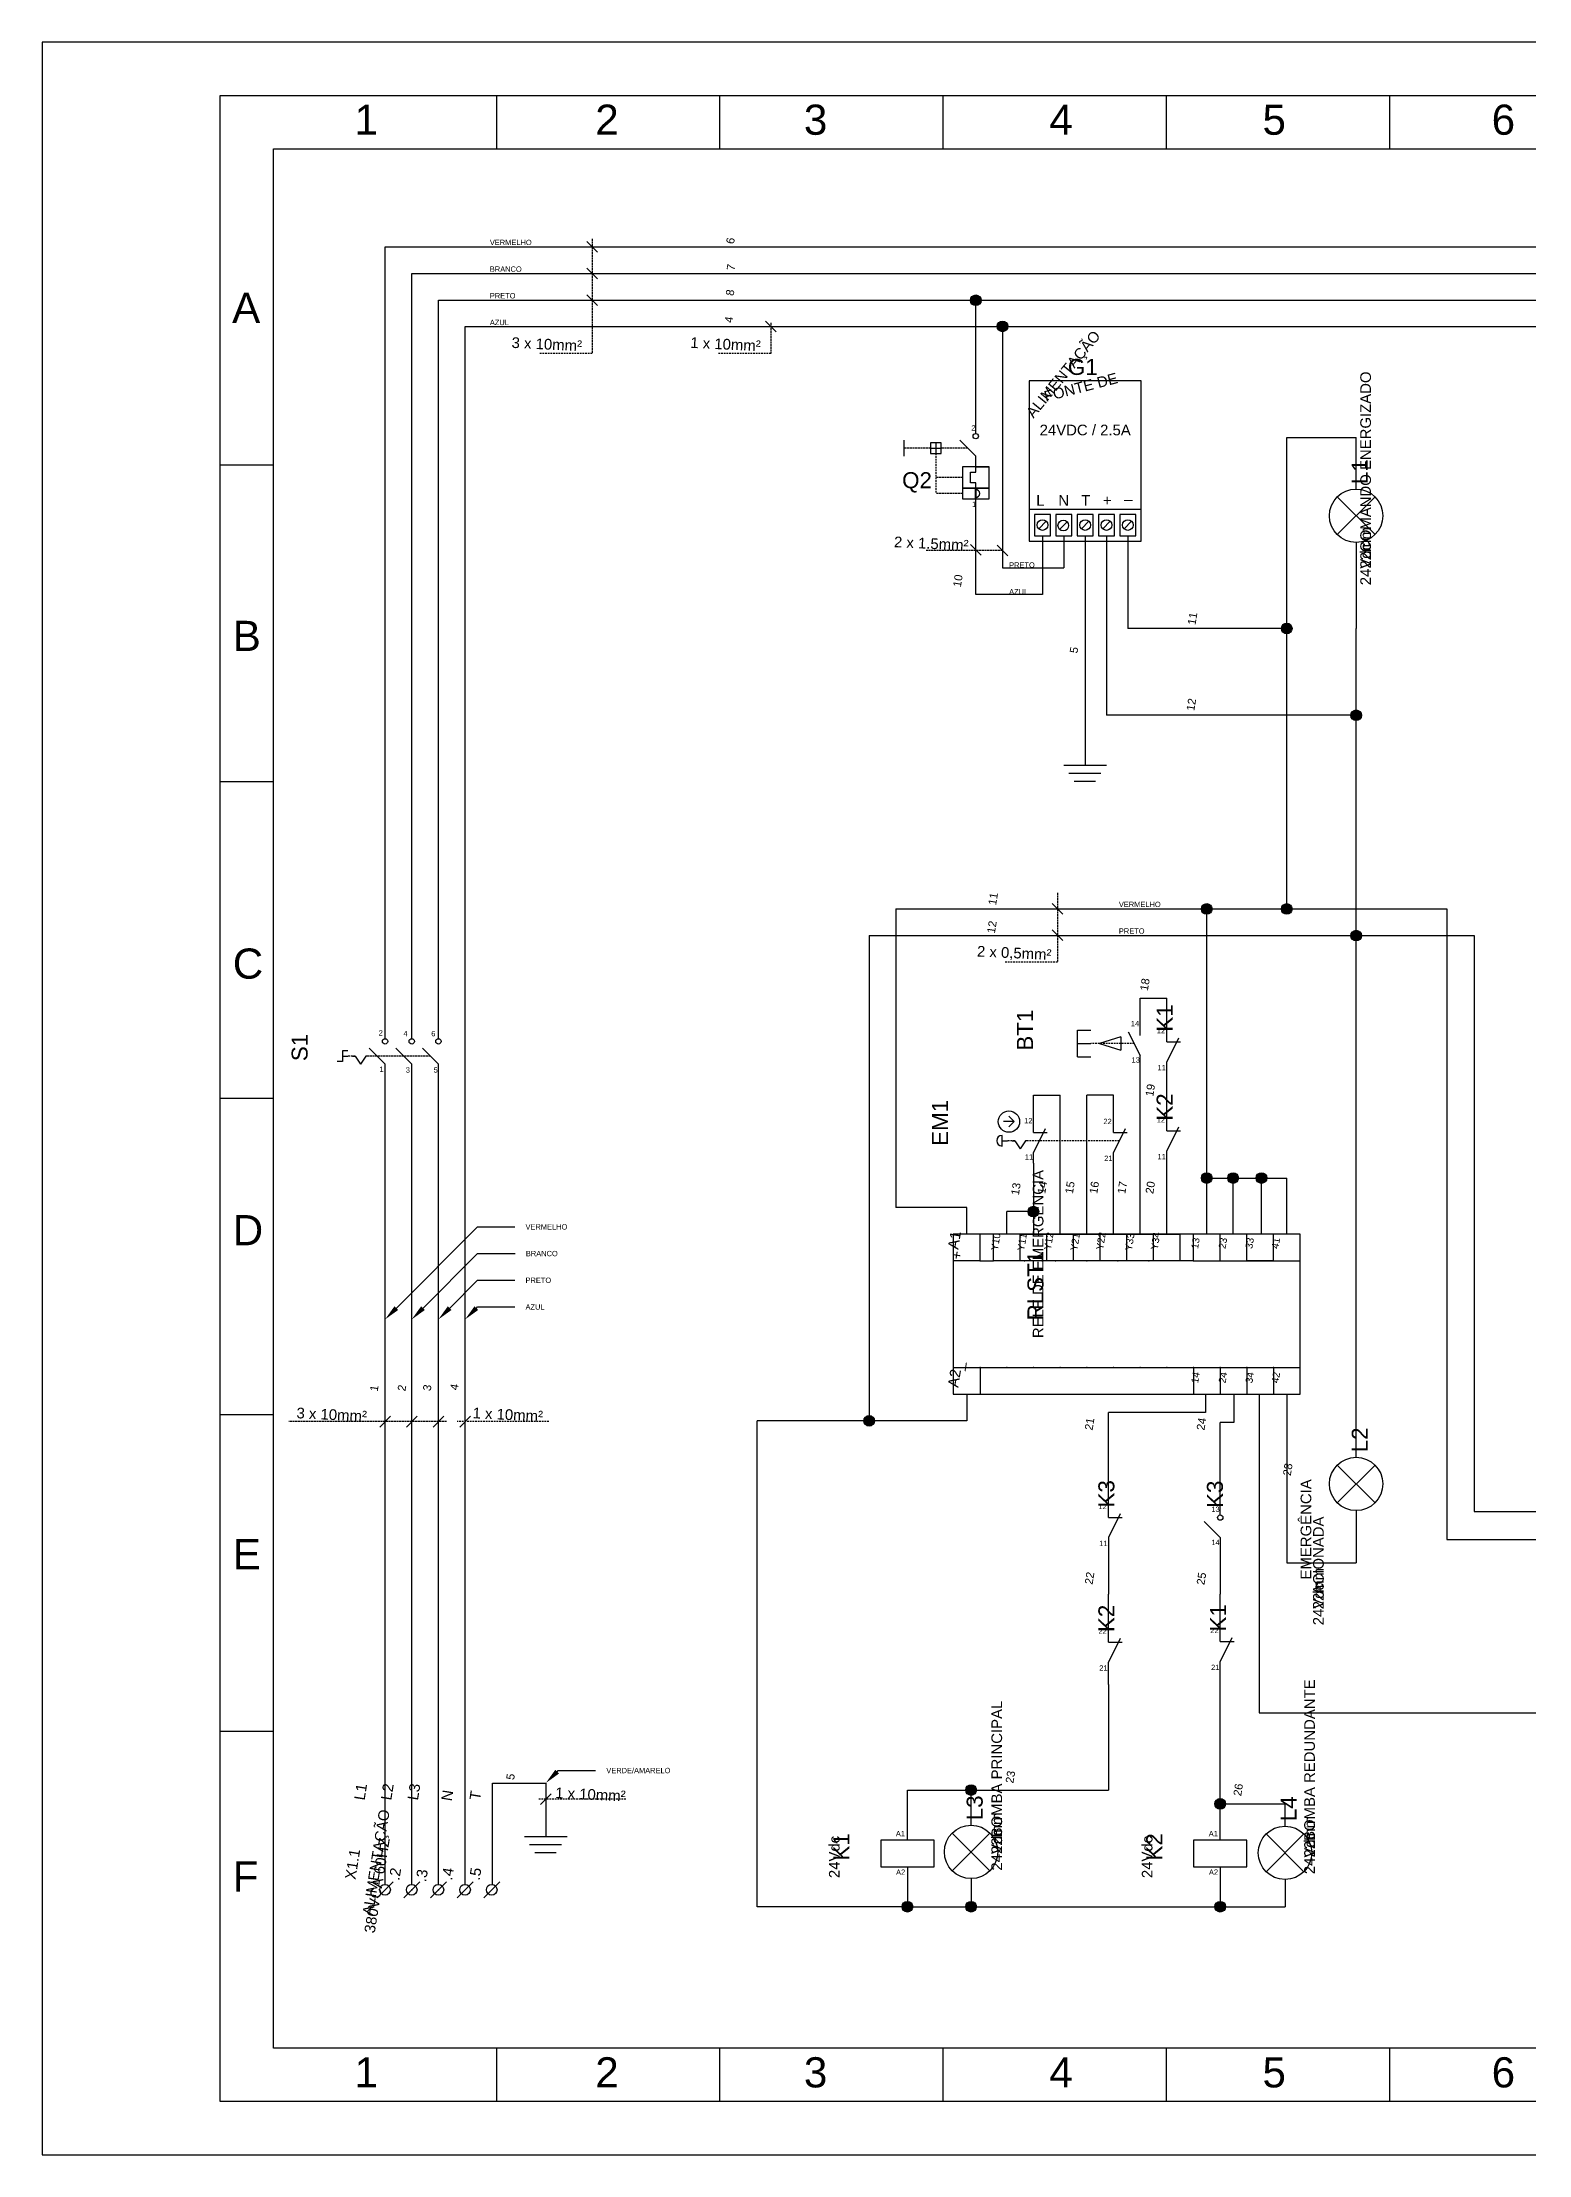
# Model space of a CAD drawing. Header units: millimetres. Extents: x 100 to 940, y 100 to 694.
# Drawn here: x 100 to 518, y 100 to 694 of the extents above; entities that cross this region are included whole.
import ezdxf
from ezdxf import colors
from ezdxf.entities.mleader import LeaderData, LeaderLine
from ezdxf.enums import TextEntityAlignment as Align
from ezdxf.math import Vec2, Vec3

# ---------------------------------------------------------------- set-up
doc = ezdxf.new("R2010")
doc.units = ezdxf.units.MM
doc.linetypes.add('DASHED', pattern=[0.75, 0.5, -0.25])
doc.styles.add('Annotative', font='Arial Regular.ttf')
doc.styles.add('Notes', font='Arial Regular.ttf', dxfattribs={"height": 3})

msp = doc.modelspace()

# ---------------------------------------------------------------- hatches: boundary and pattern name
for points in [[(363.99, 621.39, 1), (360.99, 621.39, 1)], [(371.49, 614.05, 1), (368.49, 614.05, 1)], [(451.43, 529.13, 1), (448.43, 529.13, 1)], [(470.94, 504.72, 1), (467.94, 504.72, 1)], [(428.93, 450.27, 1), (425.93, 450.27, 1)], [(451.43, 450.27, 1), (448.43, 450.27, 1)], [(470.94, 442.77, 1), (467.94, 442.77, 1)], [(428.93, 374.6, 1), (425.93, 374.6, 1)], [(436.34, 374.6, 1), (433.34, 374.6, 1)], [(444.31, 374.6, 1), (441.31, 374.6, 1)], [(380.18, 365.17, 1), (377.18, 365.17, 1)], [(334.02, 306.34, 1), (331.02, 306.34, 1)], [(362.67, 202.54, 1), (359.67, 202.54, 1)], [(432.73, 198.64, 1), (429.73, 198.64, 1)], [(344.75, 169.73, 1), (341.75, 169.73, 1)], [(362.67, 169.73, 1), (359.67, 169.73, 1)], [(432.73, 169.73, 1), (429.73, 169.73, 1)]]:
    msp.add_hatch(color=256).paths.add_polyline_path(points)

# ---------------------------------------------------------------- linework, layer by layer
for p, q in [((227.78, 664), (227.78, 679)), ((290.56, 664), (290.56, 679)), ((353.33, 664), (353.33, 679)), ((416.11, 664), (416.11, 679)), ((478.89, 664), (478.89, 679)), ((196.39, 413.79), (196.39, 636.39)), ((196.39, 636.39), (556.74, 636.39)), ((253.14, 637.89), (256.14, 634.89)), ((253.14, 630.39), (256.14, 627.39)), ((203.89, 413.79), (203.89, 628.89)), ((203.89, 628.89), (564.24, 628.89)), ((211.39, 413.79), (211.39, 621.39)), ((211.39, 621.39), (637.41, 621.39)), ((253.14, 622.89), (256.14, 619.89)), ((362.49, 586.94), (362.49, 621.39)), ((218.89, 176), (218.89, 614.05)), ((218.89, 614.05), (695.52, 614.05)), ((303.39, 615.55), (306.39, 612.55)), ((369.99, 614.05), (369.99, 546.21)), ((342.24, 582.07), (342.24, 577.57)), ((362.49, 577.57), (357.99, 582.07)), ((362.49, 583.94), (362.49, 586.94)), ((362.49, 583.94), (362.49, 586.94)), ((449.93, 504.72), (449.93, 582.81)), ((449.93, 582.81), (469.44, 582.81)), ((469.44, 568.31), (469.44, 582.81)), ((349.74, 579.82), (352.74, 579.82)), ((351.24, 581.32), (351.24, 578.32)), ((362.49, 574.57), (362.49, 577.57)), ((165, 575), (150, 575)), ((360.99, 570.07), (360.99, 573.07)), ((360.99, 573.07), (362.49, 573.06)), ((362.49, 573.06), (362.49, 574.57)), ((362.49, 574.57), (366.24, 574.57)), ((362.49, 570.07), (360.99, 570.07)), ((362.49, 568.57), (362.49, 570.07)), ((362.49, 562.57), (362.49, 565.57)), ((474.75, 566.11), (464.14, 555.5)), ((464.14, 566.11), (474.75, 555.5)), ((362.49, 538.71), (362.49, 562.57)), ((377.49, 562.71), (408.99, 562.71)), ((380.18, 557.15), (382.3, 559.27)), ((386.03, 556.99), (388.15, 559.11)), ((392.18, 557.15), (394.3, 559.27)), ((398.18, 557.15), (400.3, 559.27)), ((404.19, 557.15), (406.31, 559.28)), ((360.99, 552.72), (363.99, 549.72)), ((368.49, 552.57), (371.49, 549.57)), ((381.24, 555.21), (381.24, 538.71)), ((383.49, 555.21), (383.49, 556.71)), ((387.24, 555.21), (387.24, 546.21)), ((393.24, 555.21), (393.24, 490.69)), ((399.24, 555.21), (399.24, 504.72)), ((405.24, 555.21), (405.24, 529.13)), ((469.44, 553.31), (469.44, 529.13)), ((369.99, 546.21), (387.24, 546.21)), ((381.24, 538.71), (362.49, 538.71)), ((449.93, 529.13), (405.24, 529.13)), ((469.44, 442.77), (469.44, 529.13)), ((469.44, 504.72), (399.24, 504.72)), ((449.93, 450.27), (449.93, 504.72)), ((387.24, 490.69), (399.24, 490.69)), ((388.67, 488.44), (397.67, 488.44)), ((165, 486), (150, 486)), ((390.18, 486.19), (396.18, 486.19)), ((384, 451.77), (387, 448.77)), ((340.02, 450.27), (449.93, 450.27)), ((340.02, 450.27), (340.02, 366.34)), ((427.43, 358.84), (427.43, 450.27)), ((449.93, 450.27), (494.94, 450.27)), ((494.94, 450.27), (494.94, 272.98)), ((332.52, 442.77), (469.44, 442.77)), ((332.52, 442.77), (332.52, 306.34)), ((384, 444.42), (387, 441.42)), ((469.44, 296.1), (469.44, 442.77)), ((469.44, 442.77), (502.63, 442.77)), ((502.63, 442.77), (502.63, 280.82)), ((408.68, 417.72), (408.68, 425.22)), ((408.68, 425.22), (416.18, 425.22)), ((416.18, 415.92), (416.18, 425.22)), ((196.39, 413.79), (196.39, 418.65)), ((203.89, 413.79), (203.89, 419.03)), ((211.39, 413.79), (211.39, 419.03)), ((391.11, 408.65), (391.11, 416.15)), ((391.11, 416.15), (394.86, 416.15)), ((408.68, 414.72), (408.68, 417.72)), ((408.68, 414.72), (408.68, 417.72)), ((416.18, 412.92), (416.18, 415.92)), ((185.93, 410.41), (184.43, 410.41)), ((184.43, 410.41), (184.43, 407.41)), ((196.39, 406.66), (191.89, 411.16)), ((203.89, 406.66), (199.39, 411.16)), ((211.39, 406.66), (206.89, 411.16)), ((391.11, 412.4), (394.86, 412.4)), ((403.28, 414.28), (397.28, 412.4)), ((397.28, 412.4), (403.28, 410.53)), ((403.28, 414.28), (403.28, 410.53)), ((405.37, 415.71), (408.68, 409.1)), ((419.49, 413.91), (416.18, 407.3)), ((416.18, 412.92), (420.05, 412.92)), ((184.43, 407.41), (182.93, 407.41)), ((184.43, 408.91), (185.93, 408.91)), ((187.27, 408.91), (188.02, 408.91)), ((188.02, 408.91), (189.52, 406.66)), ((191.02, 408.91), (189.52, 406.66)), ((191.77, 408.91), (191.02, 408.91)), ((196.39, 403.66), (196.39, 406.66)), ((203.89, 403.66), (203.89, 406.66)), ((211.39, 176), (211.39, 406.66)), ((211.39, 403.66), (211.39, 406.66)), ((391.11, 408.65), (394.86, 408.65)), ((408.68, 406.1), (408.68, 409.1)), ((408.68, 358.84), (408.68, 406.1)), ((416.18, 390.89), (416.18, 407.3)), ((196.39, 176), (196.39, 403.66)), ((203.89, 176), (203.89, 403.66)), ((165, 397), (150, 397)), ((378.68, 390.43), (378.68, 397.93)), ((378.68, 397.93), (386.18, 397.93)), ((386.18, 358.84), (386.18, 397.93)), ((393.68, 358.84), (393.68, 397.93)), ((401.18, 397.93), (393.68, 397.93)), ((401.18, 390.43), (401.18, 397.93)), ((369.87, 383.61), (369.87, 386.61)), ((373.31, 390.48), (370.31, 390.48)), ((373.31, 390.48), (371.81, 391.98)), ((373.31, 390.48), (371.81, 388.98)), ((378.68, 387.43), (378.68, 390.43)), ((378.68, 387.43), (378.68, 390.43)), ((381.99, 388.41), (378.68, 381.8)), ((378.68, 387.43), (382.55, 387.43)), ((401.18, 387.43), (401.18, 390.43)), ((404.49, 388.41), (401.18, 381.8)), ((401.18, 387.43), (405.05, 387.43)), ((416.18, 387.89), (416.18, 390.89)), ((419.49, 388.88), (416.18, 382.27)), ((416.18, 387.89), (420.05, 387.89)), ((369.87, 385.11), (371.37, 385.11)), ((372.71, 385.11), (373.46, 385.11)), ((373.46, 385.11), (374.96, 382.86)), ((376.46, 385.11), (374.96, 382.86)), ((377.21, 385.11), (376.46, 385.11)), ((378.68, 378.8), (378.68, 381.8)), ((401.18, 378.8), (401.18, 381.8)), ((401.18, 358.84), (401.18, 381.8)), ((416.18, 358.84), (416.18, 382.27)), ((416.18, 379.27), (416.18, 382.27)), ((378.68, 378.8), (378.68, 358.84)), ((427.43, 374.6), (449.93, 374.6)), ((434.84, 358.84), (434.84, 374.6)), ((442.81, 358.84), (442.81, 374.6)), ((449.93, 358.84), (449.93, 374.6)), ((359.93, 366.34), (340.02, 366.34)), ((359.93, 358.84), (359.93, 366.34)), ((378.68, 365.17), (371.18, 365.17)), ((371.18, 358.84), (371.18, 365.17)), ((363.68, 358.84), (356.18, 358.84)), ((363.68, 351.34), (363.68, 358.84)), ((367.43, 351.34), (367.43, 358.84)), ((374.93, 358.84), (367.43, 358.84)), ((374.93, 351.34), (374.93, 358.84)), ((374.93, 358.84), (382.43, 358.84)), ((382.43, 351.34), (382.43, 358.84)), ((382.43, 358.84), (389.93, 358.84)), ((389.93, 351.34), (389.93, 358.84)), ((389.93, 358.84), (397.43, 358.84)), ((397.43, 351.34), (397.43, 358.84)), ((397.43, 358.84), (404.93, 358.84)), ((404.93, 351.34), (404.93, 358.84)), ((404.93, 358.84), (412.43, 358.84)), ((412.43, 351.34), (412.43, 358.84)), ((412.43, 358.84), (419.93, 358.84)), ((419.93, 351.34), (419.93, 358.84)), ((423.68, 351.34), (423.68, 358.84)), ((431.18, 351.34), (431.18, 358.84)), ((438.68, 351.34), (438.68, 358.84)), ((446.18, 351.34), (446.18, 358.84)), ((363.68, 351.34), (356.18, 351.34)), ((363.68, 351.34), (367.43, 351.34)), ((367.43, 351.34), (367.43, 351.34)), ((419.93, 351.34), (367.43, 351.34)), ((423.68, 351.34), (419.93, 351.34)), ((419.93, 351.34), (419.93, 351.34)), ((423.68, 351.34), (453.68, 351.34)), ((446.18, 351.34), (438.68, 351.34)), ((356.18, 321.34), (453.68, 321.34)), ((363.68, 321.34), (363.68, 313.84)), ((423.68, 321.34), (423.68, 313.84)), ((431.18, 321.34), (431.18, 313.84)), ((438.68, 321.34), (438.68, 313.84)), ((446.18, 321.34), (446.18, 313.84)), ((356.18, 313.84), (363.68, 313.84)), ((359.93, 313.84), (359.93, 306.34)), ((427.13, 313.84), (427.13, 308.68)), ((435.01, 313.84), (435.01, 305.84)), ((442.22, 313.84), (442.22, 224.23)), ((446.18, 313.84), (453.68, 313.84)), ((449.93, 313.84), (449.93, 266.41)), ((165, 308), (150, 308)), ((197.89, 307.61), (194.89, 304.61)), ((205.39, 307.61), (202.39, 304.61)), ((212.89, 307.61), (209.89, 304.61)), ((220.39, 307.61), (217.39, 304.61)), ((301.04, 169.73), (301.04, 306.34)), ((332.52, 306.34), (301.04, 306.34)), ((359.93, 306.34), (332.52, 306.34)), ((399.8, 279.16), (399.8, 308.68)), ((427.13, 308.68), (399.8, 308.68)), ((431.23, 282.9), (431.23, 305.84)), ((435.01, 305.84), (431.23, 305.84)), ((474.75, 293.9), (464.14, 283.3)), ((464.14, 293.9), (474.75, 283.3)), ((403.1, 280.15), (399.8, 273.54)), ((399.8, 279.16), (403.67, 279.16)), ((431.23, 279.9), (431.23, 282.9)), ((469.44, 281.1), (469.44, 266.41)), ((502.63, 280.82), (638.34, 280.82)), ((399.8, 273.54), (399.8, 257.58)), ((431.23, 273.54), (426.73, 278.04)), ((431.23, 273.54), (431.23, 257.58)), ((494.94, 272.98), (648.12, 272.98)), ((449.93, 266.41), (469.44, 266.41)), ((399.8, 250.65), (399.8, 257.58)), ((431.23, 250.83), (431.23, 257.58)), ((399.8, 244.13), (399.8, 250.65)), ((431.23, 244.31), (431.23, 250.83)), ((403.1, 245.11), (399.8, 238.5)), ((399.8, 244.13), (403.67, 244.13)), ((431.23, 244.31), (431.23, 247.31)), ((434.53, 245.29), (431.23, 238.68)), ((431.23, 244.31), (435.1, 244.31)), ((399.8, 232.18), (399.8, 238.5)), ((431.23, 235.68), (431.23, 238.68)), ((399.8, 232.18), (399.8, 202.54)), ((431.23, 198.64), (431.23, 235.68)), ((442.22, 224.23), (677.61, 224.23)), ((165, 219), (150, 219)), ((226.59, 176.01), (226.59, 204.51)), ((226.59, 204.51), (241.59, 204.51)), ((241.59, 204.51), (241.59, 189.51)), ((343.25, 188.48), (343.25, 202.54)), ((343.25, 202.54), (399.8, 202.54)), ((361.17, 192.65), (361.17, 202.54)), ((243.09, 201.43), (240.09, 198.43)), ((431.23, 188.48), (431.23, 198.64)), ((431.23, 198.64), (449.44, 198.64)), ((449.44, 192.39), (449.44, 198.64)), ((366.47, 190.45), (355.86, 179.84)), ((355.86, 190.45), (366.47, 179.84)), ((454.74, 190.2), (444.13, 179.59)), ((444.13, 190.2), (454.74, 179.59)), ((235.59, 189.51), (247.59, 189.51)), ((237.02, 187.27), (246.02, 187.27)), ((238.53, 185.02), (244.53, 185.02)), ((343.25, 180.98), (343.25, 173.48)), ((431.23, 180.98), (431.23, 173.48)), ((194.14, 172.25), (198.64, 176.75)), ((201.64, 172.25), (206.14, 176.75)), ((209.14, 172.25), (213.64, 176.75)), ((216.64, 172.25), (221.14, 176.75)), ((224.14, 172.25), (228.64, 176.75)), ((343.25, 177.23), (343.25, 169.73)), ((361.17, 177.65), (361.17, 169.73)), ((431.23, 177.23), (431.23, 169.73)), ((449.44, 177.39), (449.44, 169.73)), ((343.25, 169.73), (301.04, 169.73)), ((343.25, 169.73), (449.44, 169.73)), ((227.78, 115), (227.78, 130)), ((290.56, 115), (290.56, 130)), ((353.33, 115), (353.33, 130)), ((416.11, 115), (416.11, 130)), ((478.89, 115), (478.89, 130))]:
    msp.add_line(p, q)
at = {"linetype": 'DASHED'}
for p, q in [((254.64, 638.64), (254.64, 606.39)), ((304.89, 615.02), (304.89, 606.39)), ((254.64, 606.39), (239.64, 606.39)), ((304.89, 606.39), (289.89, 606.39)), ((349.74, 579.82), (342.24, 579.82)), ((351.24, 578.32), (351.24, 567.07)), ((360.24, 579.82), (352.74, 579.82)), ((358.74, 571.57), (351.24, 571.57)), ((358.74, 567.07), (351.24, 567.07)), ((369.99, 551.07), (348.55, 551.07)), ((385.5, 454.77), (385.5, 435.27)), ((385.5, 435.27), (370.5, 435.27)), ((407.03, 412.4), (394.86, 412.4)), ((188.02, 408.91), (185.93, 408.91)), ((209.14, 408.91), (191.02, 408.91)), ((373.46, 385.11), (371.37, 385.11)), ((402.83, 385.11), (377.21, 385.11)), ((213.64, 306.11), (169.38, 306.11)), ((242.47, 306.11), (216.64, 306.11)), ((264.09, 199.93), (239.34, 199.93))]:
    msp.add_line(p, q, dxfattribs=at)
at = {"lineweight": 40}
msp.add_line((362.49, 565.57), (362.49, 568.57), dxfattribs=at)
for points in [[(100, 100), (940, 100), (940, 693.94), (100, 693.94)], [(150, 679), (925, 679), (925, 115), (150, 115)], [(165, 664), (730, 664), (730, 130), (165, 130)], [(377.49, 553.71), (408.99, 553.71), (408.99, 598.71), (377.49, 598.71)], [(349.74, 578.32), (352.74, 578.32), (352.74, 581.32), (349.74, 581.32)], [(358.74, 568.57), (366.24, 568.57), (366.24, 574.56), (358.74, 574.57)], [(358.74, 565.57), (366.24, 565.57), (366.24, 568.57), (358.74, 568.57)], [(378.99, 555.21), (383.49, 555.21), (383.49, 561.21), (378.99, 561.21)], [(384.99, 555.21), (389.49, 555.21), (389.49, 561.21), (384.99, 561.21)], [(390.99, 555.21), (395.49, 555.21), (395.49, 561.21), (390.99, 561.21)], [(396.99, 555.21), (401.49, 555.21), (401.49, 561.21), (396.99, 561.21)], [(402.99, 555.21), (407.49, 555.21), (407.49, 561.21), (402.99, 561.21)], [(356.18, 313.84), (453.68, 313.84), (453.68, 358.84), (356.18, 358.84)], [(335.75, 180.98), (350.75, 180.98), (350.75, 188.48), (335.75, 188.48)], [(423.73, 180.98), (438.73, 180.98), (438.73, 188.48), (423.73, 188.48)]]:
    msp.add_lwpolyline(points, close=True)
for centre, radius in [((362.49, 621.39), 1.5), ((369.99, 614.05), 1.5), ((362.49, 583.19), 0.75), ((469.44, 560.81), 7.5), ((381.24, 558.21), 1.5), ((387.09, 558.05), 1.5), ((393.24, 558.21), 1.5), ((399.24, 558.21), 1.5), ((405.25, 558.21), 1.5), ((449.93, 529.13), 1.5), ((469.44, 504.72), 1.5), ((427.43, 450.27), 1.5), ((449.93, 450.27), 1.5), ((469.44, 442.77), 1.5), ((196.39, 413.04), 0.75), ((203.89, 413.04), 0.75), ((211.39, 413.04), 0.75), ((371.81, 390.48), 3), ((427.43, 374.6), 1.5), ((434.84, 374.6), 1.5), ((442.81, 374.6), 1.5), ((378.68, 365.17), 1.5), ((332.52, 306.34), 1.5), ((469.44, 288.6), 7.5), ((431.23, 279.15), 0.75), ((361.17, 202.54), 1.5), ((431.23, 198.64), 1.5), ((361.17, 185.15), 7.5), ((449.44, 184.89), 7.5), ((196.39, 174.5), 1.5), ((203.89, 174.5), 1.5), ((211.39, 174.5), 1.5), ((218.89, 174.5), 1.5), ((226.39, 174.5), 1.5), ((343.25, 169.73), 1.5), ((361.17, 169.73), 1.5), ((431.23, 169.73), 1.5)]:
    msp.add_circle(centre, radius)
for centre, radius, start, end in [((362.49, 567.07), 1.12, 270, 90), ((369.87, 385.11), 1.5, 90, 270)]:
    msp.add_arc(centre, radius, start, end)
for p in [(363.68, 351.34), (376.18, 351.34), (384.93, 351.34), (393.68, 351.34), (402.43, 351.34), (411.18, 351.34), (423.68, 351.34), (431.18, 351.34), (438.68, 351.34), (446.18, 351.34), (363.68, 321.34), (371.18, 321.34), (378.68, 321.34), (386.18, 321.34), (393.68, 321.34), (401.18, 321.34), (408.68, 321.34), (416.18, 321.34), (423.68, 321.34), (431.18, 321.34), (438.68, 321.34), (446.18, 321.34), (203.89, 174.5), (211.39, 174.5)]:
    msp.add_point(p)

# ---------------------------------------------------------------- texts
for s, height, style, p in [('1', 8.48, 'Notes', (187.8, 667.93)), ('2', 8.48, 'Notes', (255.51, 667.93)), ('3', 8.48, 'Notes', (314.16, 667.93)), ('4', 8.48, 'Notes', (383.17, 667.93)), ('5', 8.48, 'Notes', (443.11, 667.93)), ('6', 8.48, 'Notes', (507.55, 667.93)), ('VERMELHO', 1.5, 'Annotative', (225.86, 636.91)), ('BRANCO', 1.5, 'Annotative', (225.86, 629.41)), ('A', 8.48, 'Notes', (153.39, 615.03)), ('PRETO', 1.5, 'Annotative', (225.86, 621.91)), ('AZUL', 1.5, 'Annotative', (225.86, 614.41)), ('G1', 4.5, 'Notes', (388.39, 600.4)), ('2', 1.5, 'Notes', (361.24, 584.78)), ('Q2', 4.5, 'Notes', (341.78, 568.56)), ('1', 1.5, 'Notes', (361.46, 563.28)), ('L', 3, 'Notes', (379.49, 563.62)), ('N', 3, 'Notes', (385.7, 563.62)), ('T', 3, 'Notes', (392.13, 563.62)), ('+', 3, 'Notes', (398.23, 563.62)), ('_', 3, 'Notes', (404.23, 565.83)), ('PRETO', 1.5, 'Annotative', (371.87, 546.21)), ('AZUL', 1.5, 'Annotative', (371.87, 538.71)), ('B', 8.48, 'Notes', (153.57, 522.79)), ('VERMELHO', 1.5, 'Annotative', (402.73, 450.79)), ('PRETO', 1.5, 'Annotative', (402.73, 443.29)), ('C', 8.48, 'Notes', (153.57, 430.66)), ('2', 1.5, 'Notes', (194.61, 414.67)), ('4', 1.5, 'Notes', (201.56, 414.46)), ('6', 1.5, 'Notes', (209.39, 414.46)), ('14', 1.5, 'Notes', (406.11, 417.28)), ('12', 1.5, 'Notes', (413.39, 415.27)), ('1', 1.5, 'Notes', (194.8, 404.45)), ('3', 1.5, 'Notes', (202.22, 404.25)), ('5', 1.5, 'Notes', (210.04, 404.25)), ('13', 1.5, 'Notes', (406.3, 407.06)), ('11', 1.5, 'Notes', (413.6, 404.89)), ('12', 1.5, 'Notes', (376.11, 389.99)), ('22', 1.5, 'Notes', (398.39, 389.77)), ('12', 1.5, 'Notes', (413.39, 390.24)), ('11', 1.5, 'Notes', (376.3, 379.77)), ('21', 1.5, 'Notes', (398.6, 379.39)), ('11', 1.5, 'Notes', (413.6, 379.86)), ('D', 8.48, 'Notes', (153.57, 355.71)), ('12', 1.5, 'Notes', (397, 281.51)), ('13', 1.5, 'Notes', (428.73, 280.75)), ('E', 8.48, 'Notes', (153.57, 264.61)), ('11', 1.5, 'Notes', (397.21, 271.13)), ('14', 1.5, 'Notes', (428.73, 271.39)), ('22', 1.5, 'Notes', (397, 246.47)), ('22', 1.5, 'Notes', (428.44, 246.65)), ('21', 1.5, 'Notes', (397.21, 236.09)), ('21', 1.5, 'Notes', (428.65, 236.27)), ('A1', 1.5, 'Notes', (340.02, 189.54)), ('A1', 1.5, 'Notes', (428, 189.54)), ('F', 8.48, 'Notes', (153.57, 174.01)), ('A2', 1.5, 'Notes', (340.08, 178.7)), ('A2', 1.5, 'Notes', (428.05, 178.7)), ('1', 8.48, 'Notes', (187.8, 118.93)), ('2', 8.48, 'Notes', (255.51, 118.93)), ('3', 8.48, 'Notes', (314.16, 118.93)), ('4', 8.48, 'Notes', (383.17, 118.93)), ('5', 8.48, 'Notes', (443.11, 118.93)), ('6', 8.48, 'Notes', (507.55, 118.93))]:
    msp.add_text(s, height=height, dxfattribs=dict(style=style)).set_placement(p)
at = {"style": 'Notes'}
for s, height, rotation, p in [('6', 2.25, 80.89904, (294.62, 637.96)), ('7', 2.25, 80.89904, (294.77, 630.5)), ('8', 2.25, 80.89904, (294.52, 623.38)), ('4', 2.25, 80.89904, (294.19, 615.77)), ('ALIMENTAÇÃO', 3, 50.67707, (388.23, 599.68)), ('FONTE DE', 3, 14.60418, (392.4, 595.51)), ('10', 2.25, 80.89904, (358.56, 542.36)), ('11', 2.25, 80.89904, (424.54, 531.73)), ('5', 2.25, 80.89904, (391.22, 522.89)), ('12', 2.25, 80.89904, (424.2, 507.55)), ('11', 2.25, 80.89904, (368.47, 452.94)), ('12', 2.25, 80.89904, (368.13, 445)), ('18', 2.25, 80.89904, (411.14, 428.84)), ('19', 2.25, 80.89904, (412.66, 399.13)), ('13', 2.25, 80.89904, (374.87, 371.37)), ('14', 2.25, 80.89904, (382.29, 371.76)), ('15', 2.25, 80.89904, (390.07, 371.76)), ('16', 2.25, 80.89904, (396.91, 371.76)), ('17', 2.25, 80.89904, (404.79, 371.76)), ('20', 2.25, 80.89904, (412.66, 371.76)), ('A1', 3, 80.89904, (357.95, 356.91)), ('Y10', 2, 80.89904, (369.09, 356.54)), ('Y11', 2, 80.89904, (376.51, 356.47)), ('Y12', 2, 80.89904, (384.01, 356.73)), ('Y21', 2, 80.89904, (391.41, 356.51)), ('Y22', 2, 80.89904, (398.68, 356.77)), ('Y33', 2, 80.89904, (406.75, 356.51)), ('Y34', 2, 80.89904, (414.02, 356.77)), ('13', 2, 80.89904, (425.24, 356.13)), ('23', 2, 80.89904, (432.95, 356.13)), ('33', 2, 80.89904, (440.48, 356.13)), ('41', 2, 80.89904, (447.83, 356.13)), ('+', 3, 80.89904, (358.53, 352.69)), ('A2', 3, 80.89904, (357.95, 318.09)), ('_', 3, 80.89904, (358.95, 321.64)), ('1', 2.25, 80.89904, (194.45, 315.34)), ('2', 2.25, 80.89904, (202.23, 315.42)), ('3', 2.25, 80.89904, (209.35, 315.47)), ('4', 2.25, 80.89904, (216.98, 315.68)), ('14', 2, 80.89904, (425.25, 318.35)), ('24', 2, 80.89904, (432.96, 318.35)), ('34', 2, 80.89904, (440.49, 318.35)), ('42', 2, 80.89904, (447.84, 318.35)), ('21', 2.25, 80.89904, (395.59, 305.28)), ('24', 2.25, 80.89904, (427.04, 305.28)), ('28', 2.25, 80.89904, (451.32, 292.49)), ('22', 2.25, 80.89904, (395.59, 261.93)), ('25', 2.25, 80.89904, (427.04, 261.81)), ('23', 2.25, 80.89904, (373.32, 206.04)), ('5', 2.25, 80.89904, (232.78, 206.12)), ('26', 2.25, 80.89904, (437.38, 202.45)), ('ALIMENTAÇÃO', 3, 80.89904, (195.35, 181.97)), ('X1.1', 3, 80.89904, (188.74, 181.47)), ('380VCA 60HZ', 3, 80.89904, (195.61, 175.49)), ('.2', 3, 80.89904, (200.66, 178.68)), ('.3', 3, 80.89904, (208.19, 178.28)), ('.4', 3, 80.89904, (215.47, 178.74)), ('.5', 3, 80.89904, (223.24, 178.74))]:
    msp.add_text(s, height=height, rotation=rotation, dxfattribs=at).set_placement(p, align=Align.CENTER)
for s, height, rotation, p in [('3 x 10mm²', 3, 357.27678, (231.92, 608.02)), ('1 x 10mm²', 3, 357.27678, (282.17, 608.02)), ('COMANDO ENERGIZADO', 3, 90, (473.61, 550.62)), ('L1', 4.5, 90, (472.71, 569.7)), ('2 x 1.5mm²', 3, 357.27678, (339.44, 551.99)), ('24Vdc', 3, 90, (473.61, 541.27)), ('22mm', 3, 90, (473.61, 545.96)), ('2 x 0,5mm²', 3, 357.27678, (362.77, 436.9)), ('K1', 4.5, 90, (417.84, 415.75)), ('BT1', 4.5, 90, (378.57, 410.44)), ('S1', 4.5, 90, (174.62, 407.47)), ('K2', 4.5, 90, (417.84, 390.72)), ('EM1', 4.5, 90, (354.67, 383.66)), ('RELE DE EMERGÊNCIA', 3, 90, (381.52, 329.61)), ('RLST1', 4.5, 90, (381.52, 334.58)), ('3 x 10mm²', 3, 357.27678, (171.44, 307.08)), ('1 x 10mm²', 3, 357.27678, (220.95, 307.08)), ('L2', 4.5, 90, (472.71, 297.5)), ('K3', 4.5, 90, (401.46, 281.99)), ('K3', 4.5, 90, (431.98, 281.85)), ('EMERGÊNCIA', 3, 90, (456.83, 261.74)), ('ACIONADA', 3, 90, (460.34, 257.54)), ('22mm', 3, 90, (460.34, 253.35)), ('24Vdc', 3, 90, (460.34, 248.87)), ('K2', 4.5, 90, (401.46, 246.95)), ('K1', 4.5, 90, (432.89, 247.13)), ('BOMBA REDUNDANTE', 3, 90, (457.84, 188.24)), ('BOMBA PRINCIPAL', 3, 90, (369.89, 189.23)), ('L1', 3, 80.89904, (190.62, 199.51)), ('L2', 3, 80.89904, (198.12, 199.51)), ('L3', 3, 80.89904, (205.62, 199.51)), ('N', 3, 80.89904, (215.11, 199.29)), ('T', 3, 80.89904, (223.06, 199.51)), ('1 x 10mm²', 3, 357.27678, (244.18, 200.29)), ('L3', 4.5, 90, (364.43, 194.04)), ('L4', 4.5, 90, (452.7, 193.79)), ('K1', 4.5, 90, (326.95, 182.72)), ('24Vdc', 3, 90, (369.89, 179.88)), ('22mm', 3, 90, (369.89, 184.58)), ('K2', 4.5, 90, (414.93, 182.72)), ('24Vdc', 3, 90, (457.84, 178.89)), ('22mm', 3, 90, (457.84, 183.59)), ('24Vdc', 3, 90, (324.21, 177.78)), ('24Vdc', 3, 90, (412.18, 177.78))]:
    msp.add_text(s, height=height, rotation=rotation, dxfattribs=at).set_placement(p)
msp.add_text('24VDC / 2.5A', height=3, dxfattribs=at).set_placement((393.26, 583.42), align=Align.CENTER)

# ---------------------------------------------------------------- leaders
ml = msp.add_multileader_mtext('Standard')
ml.set_content('VERMELHO', color=256, style='Notes')
ml.set_leader_properties()
ml.build(insert=Vec2(0, 0))
ml.multileader.update_dxf_attribs({"dogleg_length": 7, "arrow_head_size": 4.5})
ctx = ml.context
ctx.base_point, ctx.char_height, ctx.arrow_head_size, ctx.landing_gap_size, ctx.plane_origin = Vec3(232.89, 360.86), 1.5, 4.5, 3, Vec3(196.39, 334.86)
notes = []
notes.append((ctx, [(0, (1, 1, 0), (222.39, 360.86), (1, 0), 10.5, [(0, [(196.39, 334.86)], 0, [])])]))
ctx.mtext.insert, ctx.mtext.flow_direction = Vec3(235.89, 361.62), 5
ml = msp.add_multileader_mtext('Standard')
ml.set_content('BRANCO', color=256, style='Notes')
ml.set_leader_properties()
ml.build(insert=Vec2(0, 0))
ml.multileader.update_dxf_attribs({"dogleg_length": 7, "arrow_head_size": 4.5})
ctx = ml.context
ctx.base_point, ctx.char_height, ctx.arrow_head_size, ctx.landing_gap_size, ctx.plane_origin = Vec3(232.99, 353.36), 1.5, 4.5, 3, Vec3(203.89, 334.86)
notes.append((ctx, [(0, (1, 1, 0), (222.39, 353.36), (1, 0), 10.6, [(0, [(203.89, 334.86)], 0, [])])]))
ctx.mtext.insert, ctx.mtext.flow_direction = Vec3(235.99, 354.12), 5
ml = msp.add_multileader_mtext('Standard')
ml.set_content('PRETO', color=256, style='Notes')
ml.set_leader_properties()
ml.build(insert=Vec2(0, 0))
ml.multileader.update_dxf_attribs({"dogleg_length": 7, "arrow_head_size": 4.5})
ctx = ml.context
ctx.base_point, ctx.char_height, ctx.arrow_head_size, ctx.landing_gap_size, ctx.plane_origin = Vec3(232.89, 345.86), 1.5, 4.5, 3, Vec3(211.39, 334.86)
notes.append((ctx, [(0, (1, 1, 0), (222.39, 345.86), (1, 0), 10.5, [(0, [(211.39, 334.86)], 0, [])])]))
ctx.mtext.insert, ctx.mtext.flow_direction = Vec3(235.89, 346.62), 5
ml = msp.add_multileader_mtext('Standard')
ml.set_content('AZUL', color=256, style='Notes')
ml.set_leader_properties()
ml.build(insert=Vec2(0, 0))
ml.multileader.update_dxf_attribs({"dogleg_length": 7, "arrow_head_size": 4.5})
ctx = ml.context
ctx.base_point, ctx.char_height, ctx.arrow_head_size, ctx.landing_gap_size, ctx.plane_origin = Vec3(232.89, 338.36), 1.5, 4.5, 3, Vec3(218.89, 334.86)
notes.append((ctx, [(0, (1, 1, 0), (222.39, 338.36), (1, 0), 10.5, [(0, [(218.89, 334.86)], 0, [])])]))
ctx.mtext.insert, ctx.mtext.flow_direction = Vec3(235.89, 339.12), 5
ml = msp.add_multileader_mtext('Standard')
ml.set_content('VERDE/AMARELO', color=256, style='Notes')
ml.set_leader_properties()
ml.build(insert=Vec2(0, 0))
ml.multileader.update_dxf_attribs({"dogleg_length": 7, "arrow_head_size": 4.5})
ctx = ml.context
ctx.base_point, ctx.char_height, ctx.arrow_head_size, ctx.landing_gap_size, ctx.plane_origin = Vec3(255.6, 208.02), 1.5, 4.5, 3, Vec3(241.59, 204.51)
notes.append((ctx, [(0, (1, 1, 0), (245.1, 208.02), (1, 0), 10.5, [(0, [(241.59, 204.51)], 0, [])])]))
ctx.mtext.insert, ctx.mtext.flow_direction = Vec3(258.6, 208.78), 5
for ctx, leaders in notes:
    for number, flags, end, landing, length, lines in leaders:
        leader = LeaderData()
        leader.index, (leader.has_last_leader_line, leader.has_dogleg_vector, leader.attachment_direction) = number, flags
        leader.last_leader_point, leader.dogleg_vector, leader.dogleg_length = Vec3(end), Vec3(landing), length
        for number, points, colour, breaks in lines:
            line = LeaderLine()
            line.index, line.vertices, line.color, line.breaks = number, Vec3.list(points), colors.encode_raw_color(colour), breaks
            leader.lines.append(line)
        ctx.leaders.append(leader)

doc.saveas('drawing.dxf')
